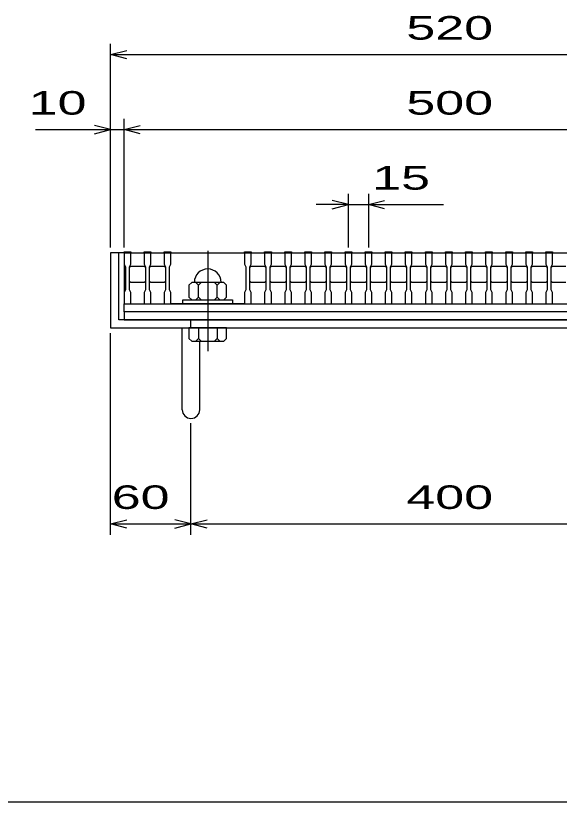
# Model space of a CAD drawing. Units: millimetres, scale not verified. Extents: x -1456 to 1385, y -1026 to 843.
# Drawn here: x -1011 to -605, y -917 to -330 of the extents above; entities that cross this region are included whole.
import ezdxf
from ezdxf.enums import TextEntityAlignment as Align

# ---------------------------------------------------------------- set-up
doc = ezdxf.new("R2010")
doc.units = ezdxf.units.MM
doc.header["$LTSCALE"] = 8
doc.linetypes.add('CHAIN', pattern=[18.5, 12, -1.5, 3.5, -1.5])
for name, color, linetype, lineweight in [('0_2', 150, 'Continuous', 25), ('16', 3, 'Continuous', 25), ('19', 6, 'Continuous', 25), ('22', 4, 'Continuous', 25)]:
    doc.layers.add(name, color=color, linetype=linetype, lineweight=lineweight)
doc.styles.add('ベクトル', font='')
doc.styles.get('ベクトル').set_extended_font_data('ベクトル')

msp = doc.modelspace()

# ---------------------------------------------------------------- linework, layer by layer
at = {"layer": '0_2'}
msp.add_line((1384.8, -917.2), (-1383.2, -917.2), dxfattribs=at)
at = {"layer": '16'}
for p, q in [((-930, -507), (-930, -506.3)), ((-930, -506.3), (-925, -506.3)), ((-930, -507), (-930, -515.5)), ((-925, -507), (-930, -507)), ((-930, -507), (-930, -545)), ((-930, -507), (-430, -507)), ((-925, -506.3), (-925, -507)), ((-925, -515.5), (-925, -507)), ((-915, -507), (-915, -506.3)), ((-915, -506.3), (-910, -506.3)), ((-915, -507), (-915, -515.5)), ((-910, -507), (-915, -507)), ((-910, -506.3), (-910, -507)), ((-910, -515.5), (-910, -507)), ((-900, -507), (-900, -506.3)), ((-900, -506.3), (-895, -506.3)), ((-900, -507), (-900, -515.5)), ((-895, -507), (-900, -507)), ((-895, -506.3), (-895, -507)), ((-895, -515.5), (-895, -507)), ((-895, -507), (-840, -507)), ((-840, -507), (-840, -506.3)), ((-840, -506.3), (-835, -506.3)), ((-840, -507), (-840, -515.5)), ((-835, -507), (-840, -507)), ((-835, -506.3), (-835, -507)), ((-835, -515.5), (-835, -507)), ((-825, -507), (-825, -506.3)), ((-825, -506.3), (-820, -506.3)), ((-825, -507), (-825, -515.5)), ((-820, -507), (-825, -507)), ((-820, -506.3), (-820, -507)), ((-820, -515.5), (-820, -507)), ((-810, -507), (-810, -506.3)), ((-810, -506.3), (-805, -506.3)), ((-810, -507), (-810, -515.5)), ((-805, -507), (-810, -507)), ((-805, -506.3), (-805, -507)), ((-805, -515.5), (-805, -507)), ((-795, -507), (-795, -506.3)), ((-795, -506.3), (-790, -506.3)), ((-795, -507), (-795, -515.5)), ((-790, -507), (-795, -507)), ((-790, -506.3), (-790, -507)), ((-790, -515.5), (-790, -507)), ((-780, -507), (-780, -506.3)), ((-780, -506.3), (-775, -506.3)), ((-780, -507), (-780, -515.5)), ((-775, -507), (-780, -507)), ((-775, -506.3), (-775, -507)), ((-775, -515.5), (-775, -507)), ((-765, -507), (-765, -506.3)), ((-765, -506.3), (-760, -506.3)), ((-765, -507), (-765, -515.5)), ((-760, -507), (-765, -507)), ((-760, -506.3), (-760, -507)), ((-760, -515.5), (-760, -507)), ((-750, -507), (-750, -506.3)), ((-750, -506.3), (-745, -506.3)), ((-750, -507), (-750, -515.5)), ((-745, -507), (-750, -507)), ((-745, -506.3), (-745, -507)), ((-745, -515.5), (-745, -507)), ((-735, -507), (-735, -506.3)), ((-735, -506.3), (-730, -506.3)), ((-735, -507), (-735, -515.5)), ((-730, -507), (-735, -507)), ((-730, -506.3), (-730, -507)), ((-730, -515.5), (-730, -507)), ((-720, -507), (-720, -506.3)), ((-720, -506.3), (-715, -506.3)), ((-720, -507), (-720, -515.5)), ((-715, -507), (-720, -507)), ((-715, -506.3), (-715, -507)), ((-715, -515.5), (-715, -507)), ((-705, -507), (-705, -506.3)), ((-705, -506.3), (-700, -506.3)), ((-705, -507), (-705, -515.5)), ((-700, -507), (-705, -507)), ((-700, -506.3), (-700, -507)), ((-700, -515.5), (-700, -507)), ((-690, -507), (-690, -506.3)), ((-690, -506.3), (-685, -506.3)), ((-690, -507), (-690, -515.5)), ((-685, -507), (-690, -507)), ((-685, -506.3), (-685, -507)), ((-685, -515.5), (-685, -507)), ((-675, -507), (-675, -506.3)), ((-675, -506.3), (-670, -506.3)), ((-675, -507), (-675, -515.5)), ((-670, -507), (-675, -507)), ((-670, -506.3), (-670, -507)), ((-670, -515.5), (-670, -507)), ((-660, -507), (-660, -506.3)), ((-660, -506.3), (-655, -506.3)), ((-660, -507), (-660, -515.5)), ((-655, -507), (-660, -507)), ((-655, -506.3), (-655, -507)), ((-655, -515.5), (-655, -507)), ((-645, -507), (-645, -506.3)), ((-645, -506.3), (-640, -506.3)), ((-645, -507), (-645, -515.5)), ((-640, -507), (-645, -507)), ((-640, -506.3), (-640, -507)), ((-640, -515.5), (-640, -507)), ((-630, -507), (-630, -506.3)), ((-630, -506.3), (-625, -506.3)), ((-630, -507), (-630, -515.5)), ((-625, -507), (-630, -507)), ((-625, -506.3), (-625, -507)), ((-625, -515.5), (-625, -507)), ((-615, -507), (-615, -506.3)), ((-615, -506.3), (-610, -506.3)), ((-615, -507), (-615, -515.5)), ((-610, -507), (-615, -507)), ((-610, -506.3), (-610, -507)), ((-610, -515.5), (-610, -507)), ((-930, -515.5), (-929, -517.5)), ((-926, -517.5), (-925, -515.5)), ((-915, -515.5), (-914, -517.5)), ((-911, -517.5), (-910, -515.5)), ((-900, -515.5), (-899, -517.5)), ((-896, -517.5), (-895, -515.5)), ((-840, -515.5), (-839, -517.5)), ((-836, -517.5), (-835, -515.5)), ((-825, -515.5), (-824, -517.5)), ((-821, -517.5), (-820, -515.5)), ((-810, -515.5), (-809, -517.5)), ((-806, -517.5), (-805, -515.5)), ((-795, -515.5), (-794, -517.5)), ((-791, -517.5), (-790, -515.5)), ((-780, -515.5), (-779, -517.5)), ((-776, -517.5), (-775, -515.5)), ((-765, -515.5), (-764, -517.5)), ((-761, -517.5), (-760, -515.5)), ((-750, -515.5), (-749, -517.5)), ((-746, -517.5), (-745, -515.5)), ((-735, -515.5), (-734, -517.5)), ((-731, -517.5), (-730, -515.5)), ((-720, -515.5), (-719, -517.5)), ((-716, -517.5), (-715, -515.5)), ((-705, -515.5), (-704, -517.5)), ((-701, -517.5), (-700, -515.5)), ((-690, -515.5), (-689, -517.5)), ((-686, -517.5), (-685, -515.5)), ((-675, -515.5), (-674, -517.5)), ((-671, -517.5), (-670, -515.5)), ((-660, -515.5), (-659, -517.5)), ((-656, -517.5), (-655, -515.5)), ((-645, -515.5), (-644, -517.5)), ((-641, -517.5), (-640, -515.5)), ((-630, -515.5), (-629, -517.5)), ((-626, -517.5), (-625, -515.5)), ((-615, -515.5), (-614, -517.5)), ((-611, -517.5), (-610, -515.5)), ((-929, -517.5), (-929, -534.5)), ((-926, -518), (-925, -517)), ((-926, -534.5), (-926, -517.5)), ((-925, -517), (-915, -517)), ((-915, -517), (-914, -518)), ((-914, -517.5), (-914, -534.5)), ((-911, -518), (-910, -517)), ((-911, -534.5), (-911, -517.5)), ((-910, -517), (-900, -517)), ((-900, -517), (-899, -518)), ((-899, -517.5), (-899, -534.5)), ((-896, -534.5), (-896, -517.5)), ((-839, -517.5), (-839, -534.5)), ((-836, -518), (-835, -517)), ((-836, -534.5), (-836, -517.5)), ((-835, -517), (-825, -517)), ((-825, -517), (-824, -518)), ((-824, -517.5), (-824, -534.5)), ((-821, -518), (-820, -517)), ((-821, -534.5), (-821, -517.5)), ((-820, -517), (-810, -517)), ((-810, -517), (-809, -518)), ((-809, -517.5), (-809, -534.5)), ((-806, -518), (-805, -517)), ((-806, -534.5), (-806, -517.5)), ((-805, -517), (-795, -517)), ((-795, -517), (-794, -518)), ((-794, -517.5), (-794, -534.5)), ((-791, -518), (-790, -517)), ((-791, -534.5), (-791, -517.5)), ((-790, -517), (-780, -517)), ((-780, -517), (-779, -518)), ((-779, -517.5), (-779, -534.5)), ((-776, -518), (-775, -517)), ((-776, -534.5), (-776, -517.5)), ((-775, -517), (-765, -517)), ((-765, -517), (-764, -518)), ((-764, -517.5), (-764, -534.5)), ((-761, -518), (-760, -517)), ((-761, -534.5), (-761, -517.5)), ((-760, -517), (-750, -517)), ((-750, -517), (-749, -518)), ((-749, -517.5), (-749, -534.5)), ((-746, -518), (-745, -517)), ((-746, -534.5), (-746, -517.5)), ((-745, -517), (-735, -517)), ((-735, -517), (-734, -518)), ((-734, -517.5), (-734, -534.5)), ((-731, -518), (-730, -517)), ((-731, -534.5), (-731, -517.5)), ((-730, -517), (-720, -517)), ((-720, -517), (-719, -518)), ((-719, -517.5), (-719, -534.5)), ((-716, -518), (-715, -517)), ((-716, -534.5), (-716, -517.5)), ((-715, -517), (-705, -517)), ((-705, -517), (-704, -518)), ((-704, -517.5), (-704, -534.5)), ((-701, -518), (-700, -517)), ((-701, -534.5), (-701, -517.5)), ((-700, -517), (-690, -517)), ((-690, -517), (-689, -518)), ((-689, -517.5), (-689, -534.5)), ((-686, -518), (-685, -517)), ((-686, -534.5), (-686, -517.5)), ((-685, -517), (-675, -517)), ((-675, -517), (-674, -518)), ((-674, -517.5), (-674, -534.5)), ((-671, -518), (-670, -517)), ((-671, -534.5), (-671, -517.5)), ((-670, -517), (-660, -517)), ((-660, -517), (-659, -518)), ((-659, -517.5), (-659, -534.5)), ((-656, -518), (-655, -517)), ((-656, -534.5), (-656, -517.5)), ((-655, -517), (-645, -517)), ((-645, -517), (-644, -518)), ((-644, -517.5), (-644, -534.5)), ((-641, -518), (-640, -517)), ((-641, -534.5), (-641, -517.5)), ((-640, -517), (-630, -517)), ((-630, -517), (-629, -518)), ((-629, -517.5), (-629, -534.5)), ((-626, -518), (-625, -517)), ((-626, -534.5), (-626, -517.5)), ((-625, -517), (-615, -517)), ((-615, -517), (-614, -518)), ((-614, -517.5), (-614, -534.5)), ((-611, -518), (-610, -517)), ((-611, -534.5), (-611, -517.5)), ((-610, -517), (-600, -517)), ((-925, -529), (-926, -528)), ((-914, -528), (-915, -529)), ((-910, -529), (-911, -528)), ((-899, -528), (-900, -529)), ((-835, -529), (-836, -528)), ((-824, -528), (-825, -529)), ((-820, -529), (-821, -528)), ((-809, -528), (-810, -529)), ((-805, -529), (-806, -528)), ((-794, -528), (-795, -529)), ((-790, -529), (-791, -528)), ((-779, -528), (-780, -529)), ((-775, -529), (-776, -528)), ((-764, -528), (-765, -529)), ((-760, -529), (-761, -528)), ((-749, -528), (-750, -529)), ((-745, -529), (-746, -528)), ((-734, -528), (-735, -529)), ((-730, -529), (-731, -528)), ((-719, -528), (-720, -529)), ((-715, -529), (-716, -528)), ((-704, -528), (-705, -529)), ((-700, -529), (-701, -528)), ((-689, -528), (-690, -529)), ((-685, -529), (-686, -528)), ((-674, -528), (-675, -529)), ((-670, -529), (-671, -528)), ((-659, -528), (-660, -529)), ((-655, -529), (-656, -528)), ((-644, -528), (-645, -529)), ((-640, -529), (-641, -528)), ((-629, -528), (-630, -529)), ((-625, -529), (-626, -528)), ((-614, -528), (-615, -529)), ((-610, -529), (-611, -528)), ((-915, -529), (-925, -529)), ((-900, -529), (-910, -529)), ((-879.5, -529), (-881.5, -531)), ((-881.5, -531), (-881.5, -540)), ((-855.5, -529), (-879.5, -529)), ((-874.5, -531), (-876.5, -529)), ((-872.5, -529), (-874.5, -531)), ((-874.5, -540), (-874.5, -531)), ((-860.5, -531), (-862.5, -529)), ((-858.5, -529), (-860.5, -531)), ((-860.5, -540), (-860.5, -531)), ((-853.5, -531), (-855.5, -529)), ((-853.5, -540), (-853.5, -531)), ((-825, -529), (-835, -529)), ((-810, -529), (-820, -529)), ((-795, -529), (-805, -529)), ((-780, -529), (-790, -529)), ((-765, -529), (-775, -529)), ((-750, -529), (-760, -529)), ((-735, -529), (-745, -529)), ((-720, -529), (-730, -529)), ((-705, -529), (-715, -529)), ((-690, -529), (-700, -529)), ((-675, -529), (-685, -529)), ((-660, -529), (-670, -529)), ((-645, -529), (-655, -529)), ((-630, -529), (-640, -529)), ((-615, -529), (-625, -529)), ((-600, -529), (-610, -529)), ((-929, -534.5), (-930, -536.5)), ((-930, -536.5), (-930, -545)), ((-925, -536.5), (-926, -534.5)), ((-925, -545), (-925, -536.5)), ((-914, -534.5), (-915, -536.5)), ((-915, -536.5), (-915, -545)), ((-910, -536.5), (-911, -534.5)), ((-910, -545), (-910, -536.5)), ((-899, -534.5), (-900, -536.5)), ((-900, -536.5), (-900, -545)), ((-895, -536.5), (-896, -534.5)), ((-895, -545), (-895, -536.5)), ((-881.5, -540), (-879.5, -542)), ((-876.5, -542), (-874.5, -540)), ((-874.5, -540), (-872.5, -542)), ((-862.5, -542), (-860.5, -540)), ((-860.5, -540), (-858.5, -542)), ((-855.5, -542), (-853.5, -540)), ((-839, -534.5), (-840, -536.5)), ((-840, -536.5), (-840, -545)), ((-835, -536.5), (-836, -534.5)), ((-835, -545), (-835, -536.5)), ((-824, -534.5), (-825, -536.5)), ((-825, -536.5), (-825, -545)), ((-820, -536.5), (-821, -534.5)), ((-820, -545), (-820, -536.5)), ((-809, -534.5), (-810, -536.5)), ((-810, -536.5), (-810, -545)), ((-805, -536.5), (-806, -534.5)), ((-805, -545), (-805, -536.5)), ((-794, -534.5), (-795, -536.5)), ((-795, -536.5), (-795, -545)), ((-790, -536.5), (-791, -534.5)), ((-790, -545), (-790, -536.5)), ((-779, -534.5), (-780, -536.5)), ((-780, -536.5), (-780, -545)), ((-775, -536.5), (-776, -534.5)), ((-775, -545), (-775, -536.5)), ((-764, -534.5), (-765, -536.5)), ((-765, -536.5), (-765, -545)), ((-760, -536.5), (-761, -534.5)), ((-760, -545), (-760, -536.5)), ((-749, -534.5), (-750, -536.5)), ((-750, -536.5), (-750, -545)), ((-745, -536.5), (-746, -534.5)), ((-745, -545), (-745, -536.5)), ((-734, -534.5), (-735, -536.5)), ((-735, -536.5), (-735, -545)), ((-730, -536.5), (-731, -534.5)), ((-730, -545), (-730, -536.5)), ((-719, -534.5), (-720, -536.5)), ((-720, -536.5), (-720, -545)), ((-715, -536.5), (-716, -534.5)), ((-715, -545), (-715, -536.5)), ((-704, -534.5), (-705, -536.5)), ((-705, -536.5), (-705, -545)), ((-700, -536.5), (-701, -534.5)), ((-700, -545), (-700, -536.5)), ((-689, -534.5), (-690, -536.5)), ((-690, -536.5), (-690, -545)), ((-685, -536.5), (-686, -534.5)), ((-685, -545), (-685, -536.5)), ((-674, -534.5), (-675, -536.5)), ((-675, -536.5), (-675, -545)), ((-670, -536.5), (-671, -534.5)), ((-670, -545), (-670, -536.5)), ((-659, -534.5), (-660, -536.5)), ((-660, -536.5), (-660, -545)), ((-655, -536.5), (-656, -534.5)), ((-655, -545), (-655, -536.5)), ((-644, -534.5), (-645, -536.5)), ((-645, -536.5), (-645, -545)), ((-640, -536.5), (-641, -534.5)), ((-640, -545), (-640, -536.5)), ((-629, -534.5), (-630, -536.5)), ((-630, -536.5), (-630, -545)), ((-625, -536.5), (-626, -534.5)), ((-625, -545), (-625, -536.5)), ((-614, -534.5), (-615, -536.5)), ((-615, -536.5), (-615, -545)), ((-610, -536.5), (-611, -534.5)), ((-610, -545), (-610, -536.5)), ((-930, -545), (-925, -545)), ((-930, -545), (-430, -545)), ((-930, -545), (-430, -545)), ((-930, -551), (-930, -545)), ((-915, -545), (-910, -545)), ((-900, -545), (-895, -545)), ((-840, -545), (-895, -545)), ((-886, -545), (-886, -542)), ((-886, -542), (-849, -542)), ((-849, -545), (-886, -545)), ((-849, -542), (-849, -545)), ((-840, -545), (-835, -545)), ((-825, -545), (-820, -545)), ((-810, -545), (-805, -545)), ((-795, -545), (-790, -545)), ((-780, -545), (-775, -545)), ((-765, -545), (-760, -545)), ((-750, -545), (-745, -545)), ((-735, -545), (-730, -545)), ((-720, -545), (-715, -545)), ((-705, -545), (-700, -545)), ((-690, -545), (-685, -545)), ((-675, -545), (-670, -545)), ((-660, -545), (-655, -545)), ((-645, -545), (-640, -545)), ((-630, -545), (-625, -545)), ((-615, -545), (-610, -545)), ((-430, -551), (-930, -551)), ((-930, -551), (-930, -557)), ((-930, -557), (-430, -557))]:
    msp.add_line(p, q, dxfattribs=at)
at = {"layer": '16', "linetype": 'CHAIN'}
msp.add_line((-867.5, -505.4), (-867.5, -580.4), dxfattribs=at)
at = {"layer": '16'}
msp.add_arc((-867.5, -529), 10, 0, 180, dxfattribs=at)
at = {"layer": '19'}
for p, q in [((-930, -507), (-940, -507)), ((-940, -507), (-940, -563)), ((-934, -557), (-934, -507)), ((-426, -557), (-934, -557)), ((-880, -563), (-880, -557)), ((-940, -563), (-420, -563)), ((-886.5, -624.11), (-886.5, -563)), ((-881.5, -563), (-881.5, -571)), ((-853.5, -563), (-881.5, -563)), ((-874.5, -563), (-874.5, -571)), ((-860.5, -563), (-860.5, -571)), ((-853.5, -571), (-853.5, -563)), ((-881.5, -571), (-879.5, -573)), ((-879.5, -573), (-855.5, -573)), ((-874.5, -571), (-876.5, -573)), ((-872.5, -573), (-874.5, -571)), ((-873.5, -624.11), (-873.5, -573)), ((-860.5, -571), (-862.5, -573)), ((-858.5, -573), (-860.5, -571)), ((-855.5, -573), (-853.5, -571))]:
    msp.add_line(p, q, dxfattribs=at)
msp.add_arc((-880, -624.11), 6.5, 180, 0, dxfattribs=at)
at = {"layer": '22'}
for p, q in [((-940, -503), (-940, -351)), ((-940, -359), (-928, -355.8)), ((-928, -362.2), (-940, -359)), ((-940, -359), (-420, -359)), ((-940, -503), (-940, -407)), ((-930, -503), (-930, -407)), ((-996, -415), (-940, -415)), ((-940, -415), (-952, -411.8)), ((-952, -418.2), (-940, -415)), ((-940, -415), (-930, -415)), ((-930, -415), (-918, -411.8)), ((-918, -418.2), (-930, -415)), ((-930, -415), (-430, -415)), ((-762.5, -503), (-762.5, -463)), ((-747.5, -463), (-747.5, -503)), ((-762.5, -471), (-774.5, -467.8)), ((-747.5, -471), (-735.5, -467.8)), ((-762.5, -471), (-786.5, -471)), ((-774.5, -474.2), (-762.5, -471)), ((-762.5, -471), (-747.5, -471)), ((-735.5, -474.2), (-747.5, -471)), ((-747.5, -471), (-691.5, -471)), ((-940, -717.4), (-940, -567)), ((-880, -717.4), (-880, -634.2)), ((-940, -709.4), (-928, -706.2)), ((-928, -712.6), (-940, -709.4)), ((-940, -709.4), (-880, -709.4)), ((-880, -709.4), (-892, -706.2)), ((-892, -712.6), (-880, -709.4)), ((-880, -709.4), (-868, -706.2)), ((-868, -712.6), (-880, -709.4)), ((-880, -709.4), (-480, -709.4))]:
    msp.add_line(p, q, dxfattribs=at)

# ---------------------------------------------------------------- texts
at = {"layer": '22', "color": 2, "style": 'ベクトル', "width": 1.65}
for s, p in [(' 520 ', (-730, -339)), (' 10 ', (-1012, -395)), (' 500 ', (-730, -395)), (' 15 ', (-755.5, -451)), (' 60 ', (-950, -689.4)), (' 400 ', (-730, -689.4))]:
    msp.add_text(s, height=17.6, dxfattribs=at).set_placement(p, align=Align.MIDDLE_LEFT)

doc.saveas('drawing.dxf')
